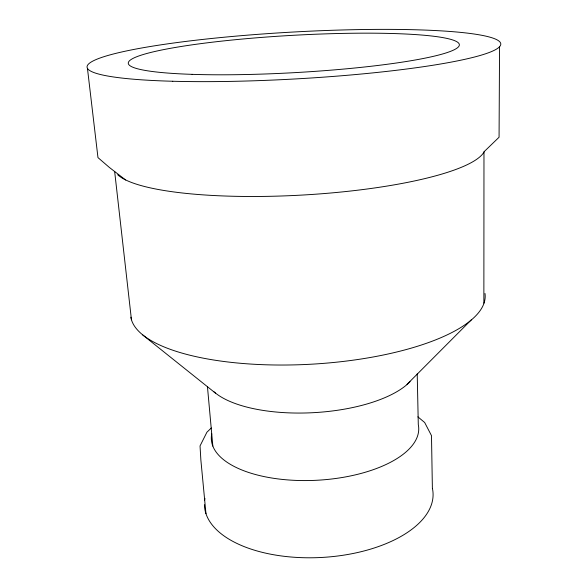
<?xml version="1.0" encoding="UTF-8"?>
<svg xmlns="http://www.w3.org/2000/svg" width="587" height="587" viewBox="0 0 587 587"><rect width="100%" height="100%" fill="white"/><g stroke="black" fill="none" stroke-linecap="round" stroke-linejoin="round"><path stroke-width="0.88" d="M483.864 303.185L483.974 151.828L499.067 137.241L499.552 46.556M407.004 384.397L471.588 319.585M211.349 427.96L206.91 432.223L200.042 445.915L200.864 459.995L205.964 513.64M125.633 179.989L109.277 167.361L97.97 157.609L87.448 68.341M142.707 334.95L215.473 393.129M417.871 416.843L424.665 422.501L431.489 435.649L432.384 488.589M114.641 171.389L131.451 319.761M207.424 386.378L212.839 446.098M417.218 373.875L418.296 424.628A103.884 46.747 -3.2 0 1 315.102 480.349A103.884 46.747 -3.2 0 1 211.746 433.859M484.987 293.471A177.56 59.199 -3.2 0 1 317.024 363.852A177.56 59.199 -3.2 0 1 130.842 317.178M484.136 151.828A186.028 37.795 -3.2 0 1 307.779 194.73A186.028 37.795 -3.2 0 1 117.701 174.743M410.042 381.667A106.071 41.831 -3.2 0 1 312.776 412.705A106.071 41.831 -3.2 0 1 213.998 391.808M432.458 488.582A114.472 58.142 -3.2 0 1 325.271 557.232A114.472 58.142 -3.2 0 1 204.408 504.673M204.665 500.175A114.472 58.142 -3.2 0 1 204.951 498.4M192.103 74.351A165.769 18.674 -3.2 0 0 457.772 47.51A165.769 18.674 -3.2 0 0 231.645 40.077A165.769 18.674 -3.2 0 0 192.103 74.351M172.761 81.255A207.189 23.48 -3.2 0 0 499.713 46.549A207.189 23.48 -3.2 0 0 209.302 38.72A207.189 23.48 -3.2 0 0 172.761 81.255"/></g></svg>
